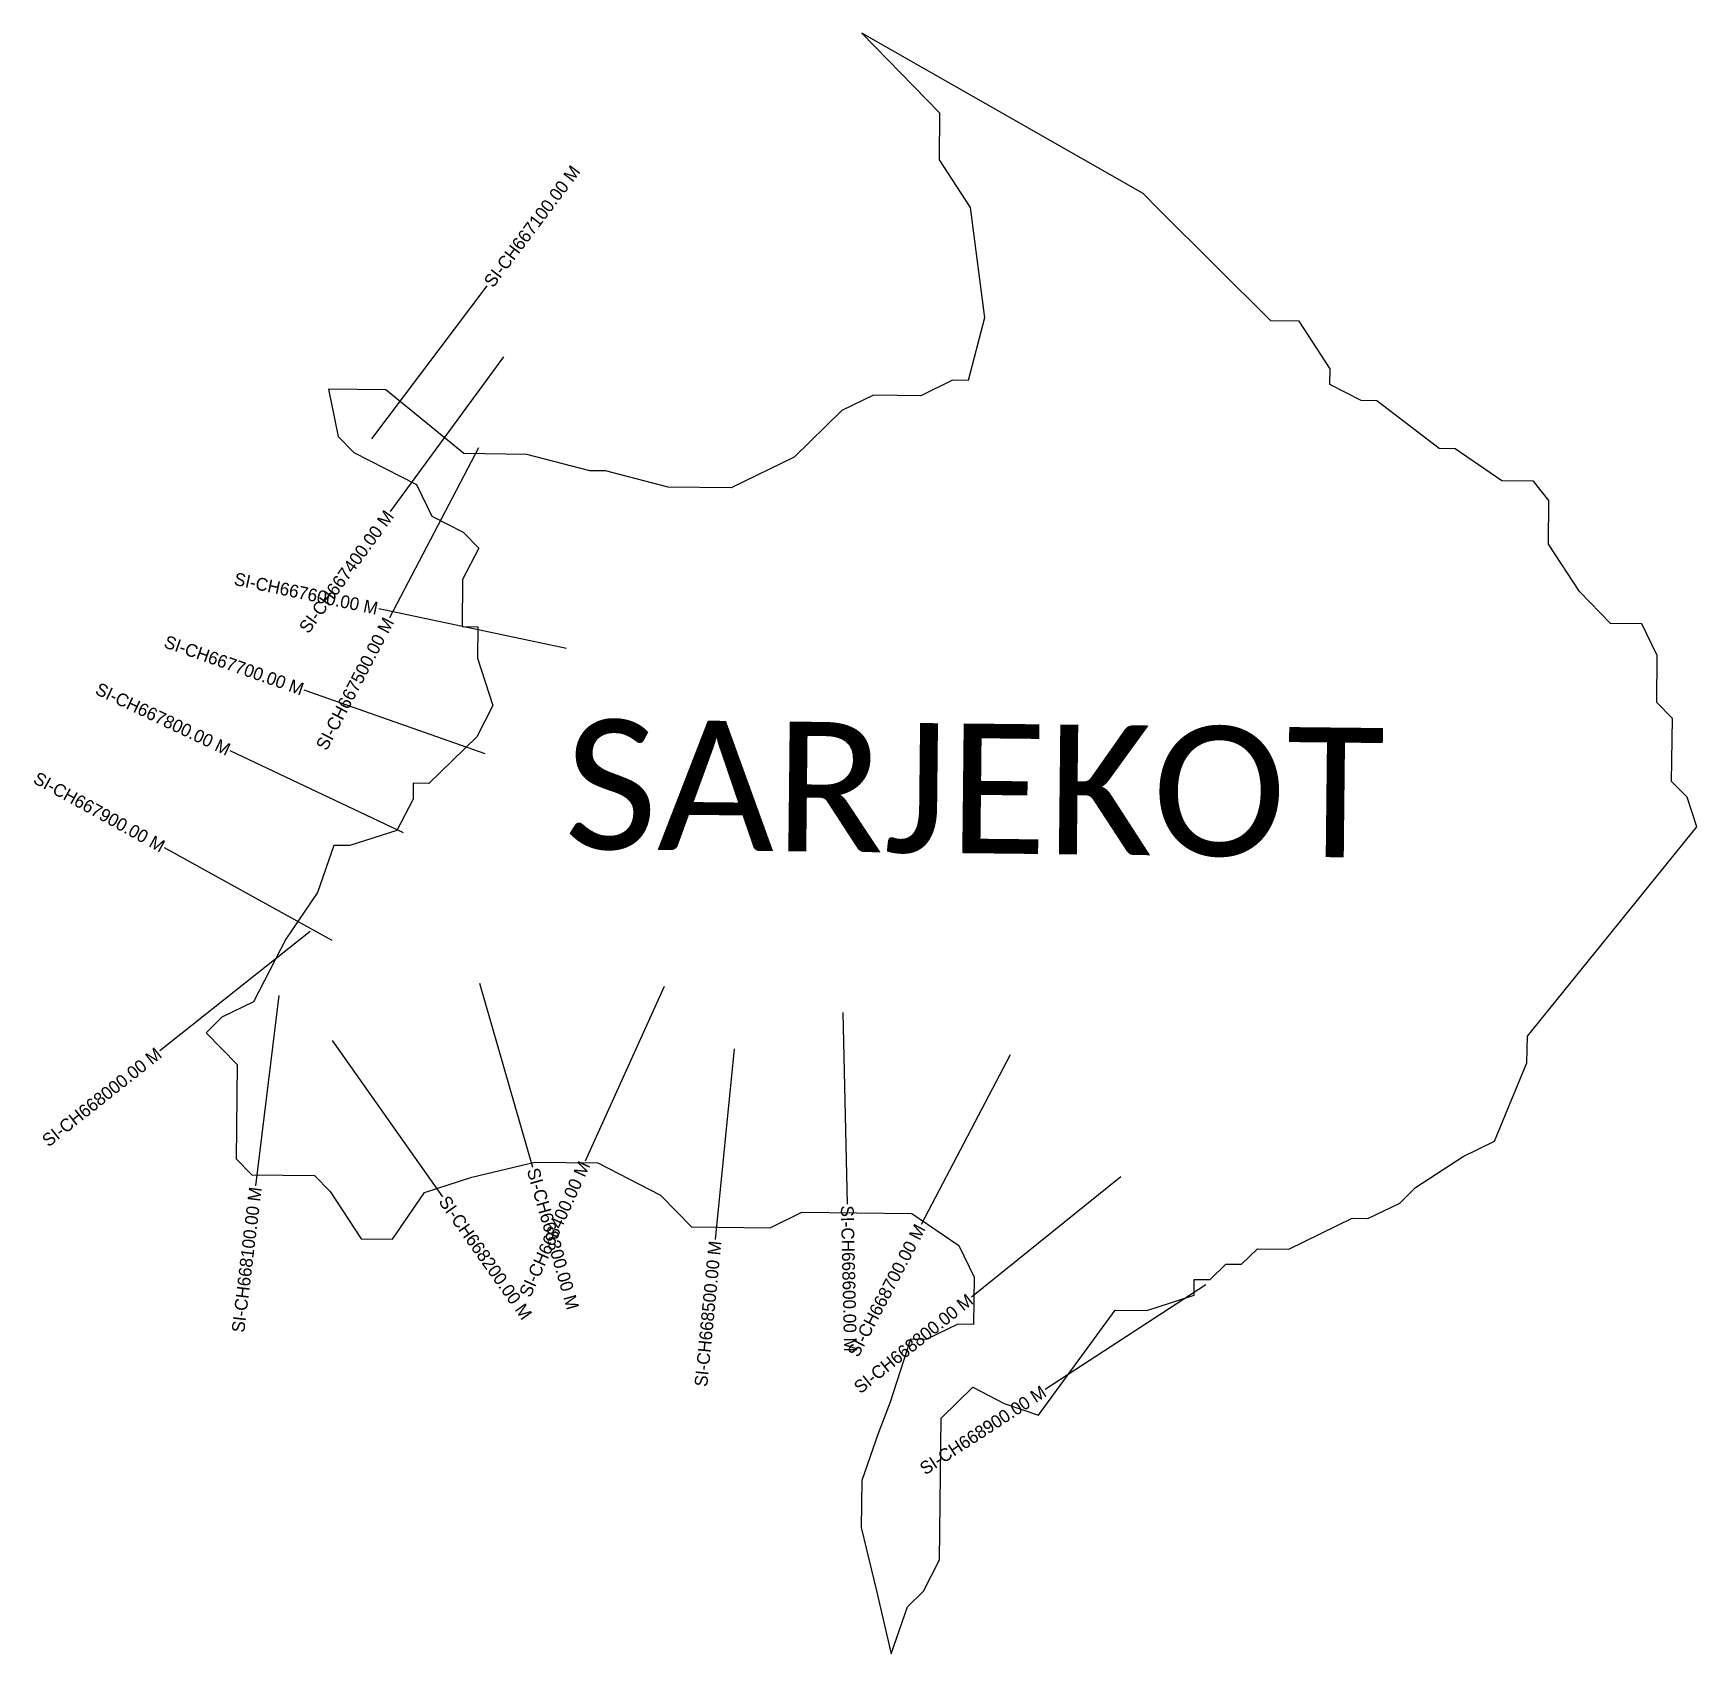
# Model space of a CAD drawing. Header units: metres. Extents: x 334861 to 336163, y 1778017 to 1779285.
import ezdxf
from ezdxf.enums import TextEntityAlignment as Align

# ---------------------------------------------------------------- set-up
doc = ezdxf.new("R2010")
doc.units = ezdxf.units.M
for name, color, linetype in [('CS', 134, 'Continuous'), ('CSMark', 6, 'Continuous'), ('VILLAGE BOUNDRY', 10, 'Continuous'), ('VILLAGE NAME', 250, 'Continuous')]:
    doc.layers.add(name, color=color, linetype=linetype)

msp = doc.modelspace()

# ---------------------------------------------------------------- linework, layer by layer
at = {"layer": 'CS'}
for p, q in [((335126.2, 1778967.4), (335216.5, 1779087.2)), ((335229.3, 1779031.5), (335140.7, 1778910.4)), ((335209.7, 1778960.2), (335140, 1778827.3)), ((335278.6, 1778803.4), (335131.8, 1778834.3)), ((335214.8, 1778720.9), (335073.3, 1778770.7)), ((335151.1, 1778659), (335015.5, 1778723.1)), ((335095.3, 1778574.8), (334963.9, 1778647.2)), ((335077.9, 1778581.8), (334960.4, 1778488.5)), ((335053.4, 1778531.7), (335035.3, 1778382.8)), ((335210.5, 1778541.5), (335251.9, 1778397.3)), ((335355, 1778538.7), (335293.2, 1778402)), ((335494.8, 1778518.4), (335498.2, 1778368.4)), ((335095.1, 1778496.6), (335181.5, 1778374.1)), ((335409.7, 1778489.9), (335395, 1778340.7)), ((335625.8, 1778485.3), (335556, 1778352.5)), ((335712.3, 1778389.8), (335595.4, 1778295.8)), ((335778.7, 1778305.4), (335653.2, 1778223.4))]:
    msp.add_line(p, q, dxfattribs=at)
at = {"layer": 'VILLAGE BOUNDRY', "flags": 128}
msp.add_lwpolyline([(336046.9, 1778885), (336047.2, 1778919.1), (336035.1, 1778934.3), (336010.5, 1778934.6), (335973.8, 1778959.6), (335961.5, 1778959.8), (335912.7, 1778997.2), (335900.4, 1778997.4), (335875.9, 1779009.9), (335876.1, 1779022.2), (335851.9, 1779059.4), (335829.6, 1779059.7), (335742, 1779146.8), (335729.9, 1779159.3), (335509.7, 1779284.7), (335570.5, 1779222.5), (335570.1, 1779185.6), (335594.3, 1779148.4), (335605.7, 1779062.1), (335592.9, 1779013), (335580.5, 1779013.2), (335555.8, 1779001.1), (335518.9, 1779001.5), (335494.1, 1778989.5), (335456.8, 1778953), (335407.3, 1778928.9), (335358.1, 1778929.4), (335309, 1778942.3), (335296.7, 1778942.4), (335247.6, 1778955.2), (335198.3, 1778955.8), (335137.3, 1779005.7), (335092.3, 1779006.2), (335100, 1778969.2), (335112.2, 1778956.7), (335161.2, 1778931.6), (335173.2, 1778906.8), (335197.7, 1778894.2), (335209.9, 1778881.8), (335197.3, 1778857.3), (335196.9, 1778820.4), (335209.2, 1778820.3), (335208.9, 1778795.6), (335220.8, 1778758.6), (335208.3, 1778734.1), (335170.9, 1778697.6), (335158.6, 1778697.8), (335158.5, 1778685.4), (335145.9, 1778660.9), (335108.9, 1778649), (335096.5, 1778649.2), (335083.8, 1778612.4), (335058.8, 1778575.7), (335033.6, 1778526.8), (335008.9, 1778514.7), (334996.5, 1778502.6), (335020.8, 1778477.7), (335020, 1778403.9), (335032.2, 1778391.4), (335081.4, 1778390.8), (335093.6, 1778378.4), (335117.8, 1778341.2), (335142.4, 1778341), (335167.4, 1778377.6), (335204.5, 1778389.5), (335253.8, 1778401.3), (335303.1, 1778400.8), (335352, 1778375.6), (335376.4, 1778350.7), (335437.9, 1778350), (335462.7, 1778362.1), (335548.8, 1778361.2), (335585.5, 1778336.1), (335597.5, 1778311.4), (335597.1, 1778274.4), (335584.8, 1778274.6), (335560, 1778262.6), (335547.7, 1778262.7), (335531.9, 1778213.6), (335522.3, 1778189.1), (335509.6, 1778152.3), (335509.2, 1778115.4), (335521, 1778066), (335532.7, 1778016.7), (335545.5, 1778053.4), (335557.9, 1778065.6), (335570.5, 1778090.1), (335571.7, 1778200.9), (335596.6, 1778225.2), (335621, 1778212.6), (335647.9, 1778203.4), (335708, 1778285.5), (335732.6, 1778285.3), (335769.7, 1778297.2), (335769.8, 1778309.5), (335782.1, 1778309.4), (335794.6, 1778321.5), (335806.8, 1778321.4), (335819.3, 1778333.6), (335843.9, 1778333.3), (335893.4, 1778357.4), (335905.7, 1778357.3), (335930.5, 1778369.3), (335942.9, 1778381.4), (335980.1, 1778405.7), (336004.8, 1778417.7), (336030.1, 1778479), (336030.4, 1778500), (336162.9, 1778663.7), (336155.5, 1778686.9), (336143.3, 1778699.3), (336143.9, 1778748.5), (336131.7, 1778761), (336132.1, 1778797.9), (336120.1, 1778822.6), (336095.4, 1778822.9), (336071.1, 1778847.8)], close=True, dxfattribs=at)

# ---------------------------------------------------------------- texts
at = {"layer": 'CSMark'}
for s, rotation, p in [('SI-CH667100.00 M', 52.9856, (335217.1, 1779088)), ('SI-CH668300.00 M', 286.0165, (335252.2, 1778396.4)), ('SI-CH668200.00 M', 305.2007, (335182.1, 1778373.3)), ('SI-CH668600.00 M', 271.3007, (335498.2, 1778367.4))]:
    msp.add_text(s, height=10, rotation=rotation, dxfattribs=at).set_placement(p, align=Align.MIDDLE_LEFT)
for s, rotation, p in [('SI-CH667400.00 M', 53.8342, (335140.1, 1778909.6)), ('SI-CH667600.00 M', 348.1222, (335130.8, 1778834.5)), ('SI-CH667500.00 M', 62.3248, (335139.6, 1778826.4)), ('SI-CH667700.00 M', 340.5824, (335072.4, 1778771.1)), ('SI-CH667800.00 M', 334.7034, (335014.6, 1778723.6)), ('SI-CH667900.00 M', 331.1602, (334963.1, 1778647.7)), ('SI-CH668000.00 M', 38.4853, (334959.7, 1778487.9)), ('SI-CH668400.00 M', 65.6633, (335292.8, 1778401.1)), ('SI-CH668100.00 M', 83.0768, (335035.2, 1778381.8)), ('SI-CH668700.00 M', 62.2691, (335555.6, 1778351.6)), ('SI-CH668500.00 M', 84.3496, (335394.9, 1778339.7)), ('SI-CH668800.00 M', 38.7812, (335594.6, 1778295.2)), ('SI-CH668900.00 M', 33.158, (335652.3, 1778222.9))]:
    msp.add_text(s, height=10, rotation=rotation, dxfattribs=at).set_placement(p, align=Align.MIDDLE_RIGHT)
at = {"layer": 'VILLAGE NAME', "insert": (335277.7, 1778748), "char_height": 101.468, "attachment_point": 1, "rotation": 359.3742}
msp.add_mtext_dynamic_manual_height_columns('{\\fCalibri|b0|i0|c0|p34;SARJEKOT}', width=1001.265, gutter_width=507.3, heights=[0], dxfattribs=at)

doc.saveas('drawing.dxf')
